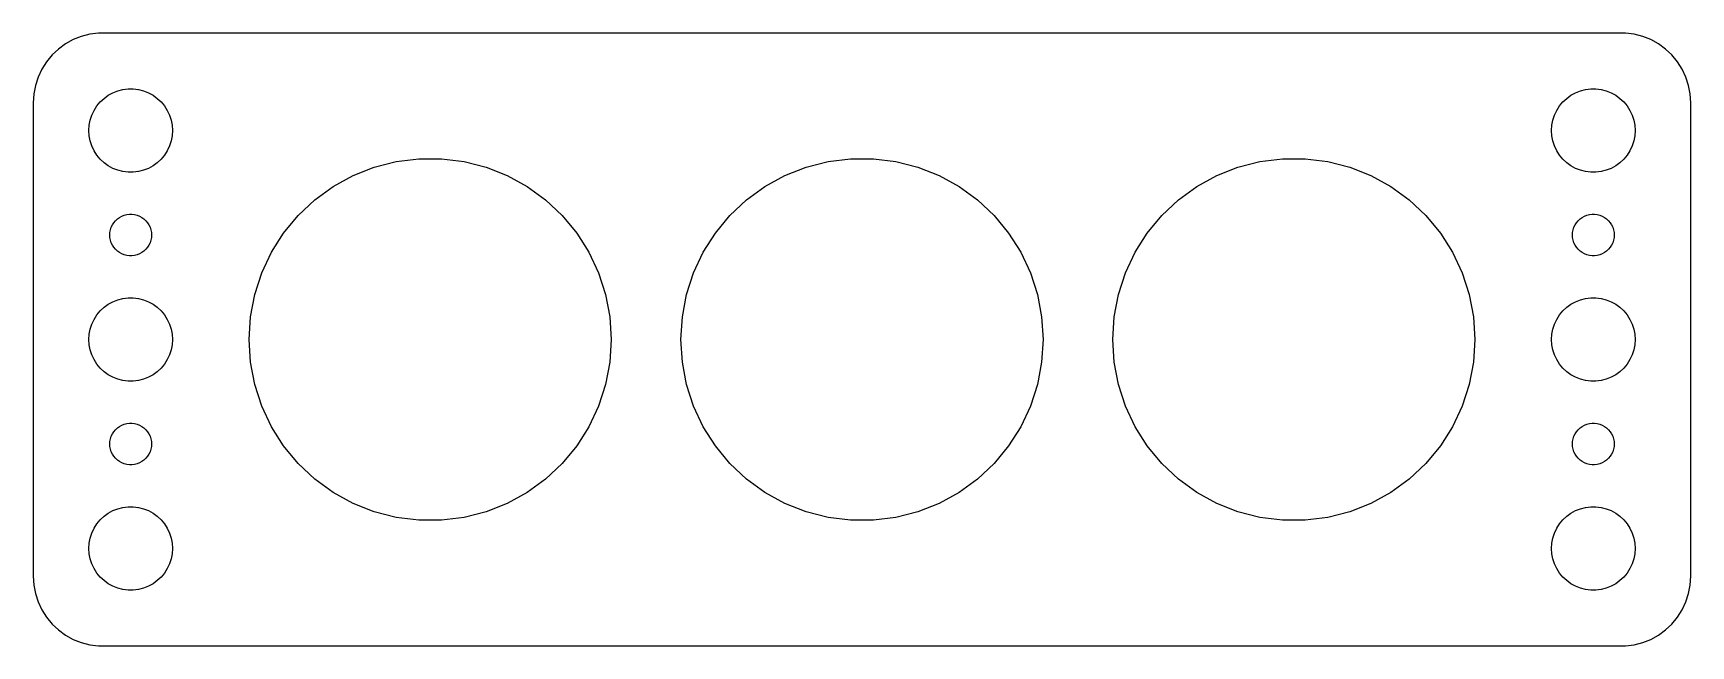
# Model space of a CAD drawing. Header units: metres. Extents: x -60 to 60, y 32 to 76.
import ezdxf

# ---------------------------------------------------------------- set-up
doc = ezdxf.new("R2010")
doc.units = ezdxf.units.M

msp = doc.modelspace()

# ---------------------------------------------------------------- linework, layer by layer
for p, q in [((-57.1791, 75.2216), (-57.6871, 74.8526)), ((-56.6289, 75.5241), (-57.1791, 75.2216)), ((-56.0451, 75.7553), (-56.6289, 75.5241)), ((-55.4369, 75.9114), (-56.0451, 75.7553)), ((-54.8139, 75.9901), (-55.4369, 75.9114)), ((54.8139, 75.9901), (-54.8139, 75.9901)), ((55.4369, 75.9114), (54.8139, 75.9901)), ((56.0451, 75.7553), (55.4369, 75.9114)), ((56.6289, 75.5241), (56.0451, 75.7553)), ((57.1791, 75.2216), (56.6289, 75.5241)), ((57.6871, 74.8526), (57.1791, 75.2216)), ((-58.5451, 73.9389), (-58.8815, 73.4088)), ((-58.1448, 74.4227), (-58.5451, 73.9389)), ((-57.6871, 74.8526), (-58.1448, 74.4227)), ((58.1448, 74.4227), (57.6871, 74.8526)), ((58.5451, 73.9389), (58.1448, 74.4227)), ((58.8815, 73.4088), (58.5451, 73.9389)), ((-59.1489, 72.8406), (-59.3429, 72.2434)), ((-58.8815, 73.4088), (-59.1489, 72.8406)), ((59.1489, 72.8406), (58.8815, 73.4088)), ((59.3429, 72.2434), (59.1489, 72.8406)), ((-59.4606, 71.6267), (-59.5, 71)), ((-59.3429, 72.2434), (-59.4606, 71.6267)), ((-54.4123, 71.3115), (-54.1075, 71.533)), ((-54.1075, 71.533), (-53.7773, 71.7145)), ((-53.7773, 71.7145), (-53.427, 71.8532)), ((-53.427, 71.8532), (-53.0621, 71.9469)), ((-53.0621, 71.9469), (-52.6884, 71.9941)), ((-52.6884, 71.9941), (-52.3116, 71.9941)), ((-52.3116, 71.9941), (-51.9379, 71.9469)), ((-51.9379, 71.9469), (-51.5729, 71.8532)), ((-51.5729, 71.8532), (-51.2227, 71.7145)), ((-51.2227, 71.7145), (-50.8925, 71.533)), ((-50.8925, 71.533), (-50.5877, 71.3115)), ((50.5877, 71.3115), (50.8925, 71.533)), ((50.8925, 71.533), (51.2227, 71.7145)), ((51.2227, 71.7145), (51.5729, 71.8532)), ((51.5729, 71.8532), (51.9379, 71.9469)), ((51.9379, 71.9469), (52.3116, 71.9941)), ((52.3116, 71.9941), (52.6884, 71.9941)), ((52.6884, 71.9941), (53.0621, 71.9469)), ((53.0621, 71.9469), (53.427, 71.8532)), ((53.427, 71.8532), (53.7773, 71.7145)), ((53.7773, 71.7145), (54.1075, 71.533)), ((54.1075, 71.533), (54.4123, 71.3115)), ((59.4606, 71.6267), (59.3429, 72.2434)), ((59.5, 71), (59.4606, 71.6267)), ((-59.5, 71), (-59.5, 37)), ((-55.2893, 70.1044), (-55.1289, 70.4453)), ((-55.1289, 70.4453), (-54.927, 70.7634)), ((-54.927, 70.7634), (-54.6869, 71.0536)), ((-54.6869, 71.0536), (-54.4123, 71.3115)), ((-50.5877, 71.3115), (-50.3131, 71.0536)), ((-50.3131, 71.0536), (-50.0729, 70.7634)), ((-50.0729, 70.7634), (-49.8711, 70.4453)), ((-49.8711, 70.4453), (-49.7107, 70.1044)), ((49.7107, 70.1044), (49.8711, 70.4453)), ((49.8711, 70.4453), (50.0729, 70.7634)), ((50.0729, 70.7634), (50.3131, 71.0536)), ((50.3131, 71.0536), (50.5877, 71.3115)), ((54.4123, 71.3115), (54.6869, 71.0536)), ((54.6869, 71.0536), (54.927, 70.7634)), ((54.927, 70.7634), (55.1289, 70.4453)), ((55.1289, 70.4453), (55.2893, 70.1044)), ((59.5, 37), (59.5, 71)), ((-55.5, 69), (-55.4763, 69.376)), ((-55.4763, 69.376), (-55.4057, 69.7461)), ((-55.4057, 69.7461), (-55.2893, 70.1044)), ((-49.7107, 70.1044), (-49.5942, 69.7461)), ((-49.5942, 69.7461), (-49.5237, 69.376)), ((-49.5237, 69.376), (-49.5, 69)), ((49.5, 69), (49.5237, 69.376)), ((49.5237, 69.376), (49.5942, 69.7461)), ((49.5942, 69.7461), (49.7107, 70.1044)), ((55.2893, 70.1044), (55.4057, 69.7461)), ((55.4057, 69.7461), (55.4763, 69.376)), ((55.4763, 69.376), (55.5, 69)), ((-55.4763, 68.624), (-55.5, 69)), ((-55.4057, 68.2539), (-55.4763, 68.624)), ((-55.2893, 67.8956), (-55.4057, 68.2539)), ((-55.1289, 67.5547), (-55.2893, 67.8956)), ((-49.7107, 67.8956), (-49.8711, 67.5547)), ((-49.5942, 68.2539), (-49.7107, 67.8956)), ((-49.5237, 68.624), (-49.5942, 68.2539)), ((-49.5, 69), (-49.5237, 68.624)), ((49.5237, 68.624), (49.5, 69)), ((49.5942, 68.2539), (49.5237, 68.624)), ((49.7107, 67.8956), (49.5942, 68.2539)), ((49.8711, 67.5547), (49.7107, 67.8956)), ((55.2893, 67.8956), (55.1289, 67.5547)), ((55.4057, 68.2539), (55.2893, 67.8956)), ((55.4763, 68.624), (55.4057, 68.2539)), ((55.5, 69), (55.4763, 68.624)), ((-54.927, 67.2366), (-55.1289, 67.5547)), ((-54.6869, 66.9464), (-54.927, 67.2366)), ((-54.4123, 66.6884), (-54.6869, 66.9464)), ((-54.1075, 66.467), (-54.4123, 66.6884)), ((-50.5877, 66.6884), (-50.8925, 66.467)), ((-50.3131, 66.9464), (-50.5877, 66.6884)), ((-50.0729, 67.2366), (-50.3131, 66.9464)), ((-49.8711, 67.5547), (-50.0729, 67.2366)), ((-35.0172, 66.3637), (-33.436, 66.7697)), ((-33.436, 66.7697), (-31.8163, 66.9743)), ((-31.8163, 66.9743), (-30.1837, 66.9743)), ((-30.1837, 66.9743), (-28.564, 66.7697)), ((-28.564, 66.7697), (-26.9828, 66.3637)), ((-4.0172, 66.3637), (-2.4359, 66.7697)), ((-2.4359, 66.7697), (-0.8163, 66.9743)), ((-0.8163, 66.9743), (0.8163, 66.9743)), ((0.8163, 66.9743), (2.4359, 66.7697)), ((2.4359, 66.7697), (4.0172, 66.3637)), ((26.9828, 66.3637), (28.564, 66.7697)), ((28.564, 66.7697), (30.1837, 66.9743)), ((30.1837, 66.9743), (31.8163, 66.9743)), ((31.8163, 66.9743), (33.436, 66.7697)), ((33.436, 66.7697), (35.0172, 66.3637)), ((50.0729, 67.2366), (49.8711, 67.5547)), ((50.3131, 66.9464), (50.0729, 67.2366)), ((50.5877, 66.6884), (50.3131, 66.9464)), ((50.8925, 66.467), (50.5877, 66.6884)), ((54.4123, 66.6884), (54.1075, 66.467)), ((54.6869, 66.9464), (54.4123, 66.6884)), ((54.927, 67.2366), (54.6869, 66.9464)), ((55.1289, 67.5547), (54.927, 67.2366)), ((-53.7773, 66.2855), (-54.1075, 66.467)), ((-53.427, 66.1468), (-53.7773, 66.2855)), ((-53.0621, 66.0531), (-53.427, 66.1468)), ((-52.6884, 66.0059), (-53.0621, 66.0531)), ((-52.3116, 66.0059), (-52.6884, 66.0059)), ((-51.9379, 66.0531), (-52.3116, 66.0059)), ((-51.5729, 66.1468), (-51.9379, 66.0531)), ((-51.2227, 66.2855), (-51.5729, 66.1468)), ((-50.8925, 66.467), (-51.2227, 66.2855)), ((-37.9657, 64.9763), (-36.5351, 65.7627)), ((-36.5351, 65.7627), (-35.0172, 66.3637)), ((-26.9828, 66.3637), (-25.4649, 65.7627)), ((-25.4649, 65.7627), (-24.0342, 64.9763)), ((-6.9657, 64.9763), (-5.5351, 65.7627)), ((-5.5351, 65.7627), (-4.0172, 66.3637)), ((4.0172, 66.3637), (5.5351, 65.7627)), ((5.5351, 65.7627), (6.9657, 64.9763)), ((24.0342, 64.9763), (25.4649, 65.7627)), ((25.4649, 65.7627), (26.9828, 66.3637)), ((35.0172, 66.3637), (36.5351, 65.7627)), ((36.5351, 65.7627), (37.9657, 64.9763)), ((51.2227, 66.2855), (50.8925, 66.467)), ((51.5729, 66.1468), (51.2227, 66.2855)), ((51.9379, 66.0531), (51.5729, 66.1468)), ((52.3116, 66.0059), (51.9379, 66.0531)), ((52.6884, 66.0059), (52.3116, 66.0059)), ((53.0621, 66.0531), (52.6884, 66.0059)), ((53.427, 66.1468), (53.0621, 66.0531)), ((53.7773, 66.2855), (53.427, 66.1468)), ((54.1075, 66.467), (53.7773, 66.2855)), ((-39.2865, 64.0167), (-37.9657, 64.9763)), ((-24.0342, 64.9763), (-22.7135, 64.0167)), ((-8.2865, 64.0167), (-6.9657, 64.9763)), ((6.9657, 64.9763), (8.2865, 64.0167)), ((22.7135, 64.0167), (24.0342, 64.9763)), ((37.9657, 64.9763), (39.2865, 64.0167)), ((-40.4766, 62.8991), (-39.2865, 64.0167)), ((-22.7135, 64.0167), (-21.5234, 62.8991)), ((-9.4766, 62.8991), (-8.2865, 64.0167)), ((8.2865, 64.0167), (9.4766, 62.8991)), ((21.5234, 62.8991), (22.7135, 64.0167)), ((39.2865, 64.0167), (40.4766, 62.8991)), ((-53.9529, 61.873), (-53.8947, 62.0522)), ((-53.8947, 62.0522), (-53.8145, 62.2226)), ((-53.8145, 62.2226), (-53.7135, 62.3817)), ((-53.7135, 62.3817), (-53.5934, 62.5268)), ((-53.5934, 62.5268), (-53.4561, 62.6558)), ((-53.4561, 62.6558), (-53.3037, 62.7665)), ((-53.3037, 62.7665), (-53.1387, 62.8572)), ((-53.1387, 62.8572), (-52.9635, 62.9266)), ((-52.9635, 62.9266), (-52.7811, 62.9734)), ((-52.7811, 62.9734), (-52.5942, 62.997)), ((-52.5942, 62.997), (-52.4058, 62.997)), ((-52.4058, 62.997), (-52.2189, 62.9734)), ((-52.2189, 62.9734), (-52.0365, 62.9266)), ((-52.0365, 62.9266), (-51.8613, 62.8572)), ((-51.8613, 62.8572), (-51.6963, 62.7665)), ((-51.6963, 62.7665), (-51.5439, 62.6558)), ((-51.5439, 62.6558), (-51.4065, 62.5268)), ((-51.4065, 62.5268), (-51.2865, 62.3817)), ((-51.2865, 62.3817), (-51.1855, 62.2226)), ((-51.1855, 62.2226), (-51.1053, 62.0522)), ((-51.1053, 62.0522), (-51.0471, 61.873)), ((-41.5172, 61.6412), (-40.4766, 62.8991)), ((-21.5234, 62.8991), (-20.4828, 61.6412)), ((-10.5172, 61.6412), (-9.4766, 62.8991)), ((9.4766, 62.8991), (10.5172, 61.6412)), ((20.4828, 61.6412), (21.5234, 62.8991)), ((40.4766, 62.8991), (41.5172, 61.6412)), ((51.0471, 61.873), (51.1053, 62.0522)), ((51.1053, 62.0522), (51.1855, 62.2226)), ((51.1855, 62.2226), (51.2865, 62.3817)), ((51.2865, 62.3817), (51.4065, 62.5268)), ((51.4065, 62.5268), (51.5439, 62.6558)), ((51.5439, 62.6558), (51.6963, 62.7665)), ((51.6963, 62.7665), (51.8613, 62.8572)), ((51.8613, 62.8572), (52.0365, 62.9266)), ((52.0365, 62.9266), (52.2189, 62.9734)), ((52.2189, 62.9734), (52.4058, 62.997)), ((52.4058, 62.997), (52.5942, 62.997)), ((52.5942, 62.997), (52.7811, 62.9734)), ((52.7811, 62.9734), (52.9635, 62.9266)), ((52.9635, 62.9266), (53.1387, 62.8572)), ((53.1387, 62.8572), (53.3037, 62.7665)), ((53.3037, 62.7665), (53.4561, 62.6558)), ((53.4561, 62.6558), (53.5934, 62.5268)), ((53.5934, 62.5268), (53.7135, 62.3817)), ((53.7135, 62.3817), (53.8145, 62.2226)), ((53.8145, 62.2226), (53.8947, 62.0522)), ((53.8947, 62.0522), (53.9529, 61.873)), ((-54, 61.5), (-53.9882, 61.688)), ((-53.9882, 61.312), (-54, 61.5)), ((-53.9882, 61.688), (-53.9529, 61.873)), ((-53.9529, 61.127), (-53.9882, 61.312)), ((-53.8947, 60.9478), (-53.9529, 61.127)), ((-53.8145, 60.7774), (-53.8947, 60.9478)), ((-53.7135, 60.6183), (-53.8145, 60.7774)), ((-51.1855, 60.7774), (-51.2865, 60.6183)), ((-51.1053, 60.9478), (-51.1855, 60.7774)), ((-51.0471, 61.127), (-51.1053, 60.9478)), ((-51.0471, 61.873), (-51.0118, 61.688)), ((-51.0118, 61.312), (-51.0471, 61.127)), ((-51.0118, 61.688), (-51, 61.5)), ((-51, 61.5), (-51.0118, 61.312)), ((-42.392, 60.2628), (-41.5172, 61.6412)), ((-20.4828, 61.6412), (-19.608, 60.2628)), ((-11.392, 60.2628), (-10.5172, 61.6412)), ((10.5172, 61.6412), (11.392, 60.2628)), ((19.608, 60.2628), (20.4828, 61.6412)), ((41.5172, 61.6412), (42.392, 60.2628)), ((51, 61.5), (51.0118, 61.688)), ((51.0118, 61.312), (51, 61.5)), ((51.0118, 61.688), (51.0471, 61.873)), ((51.0471, 61.127), (51.0118, 61.312)), ((51.1053, 60.9478), (51.0471, 61.127)), ((51.1855, 60.7774), (51.1053, 60.9478)), ((51.2865, 60.6183), (51.1855, 60.7774)), ((53.8145, 60.7774), (53.7135, 60.6183)), ((53.8947, 60.9478), (53.8145, 60.7774)), ((53.9529, 61.127), (53.8947, 60.9478)), ((53.9529, 61.873), (53.9882, 61.688)), ((53.9882, 61.312), (53.9529, 61.127)), ((53.9882, 61.688), (54, 61.5)), ((54, 61.5), (53.9882, 61.312)), ((-53.5934, 60.4732), (-53.7135, 60.6183)), ((-53.4561, 60.3442), (-53.5934, 60.4732)), ((-53.3037, 60.2335), (-53.4561, 60.3442)), ((-53.1387, 60.1427), (-53.3037, 60.2335)), ((-52.9635, 60.0734), (-53.1387, 60.1427)), ((-52.7811, 60.0266), (-52.9635, 60.0734)), ((-52.5942, 60.0029), (-52.7811, 60.0266)), ((-52.4058, 60.0029), (-52.5942, 60.0029)), ((-52.2189, 60.0266), (-52.4058, 60.0029)), ((-52.0365, 60.0734), (-52.2189, 60.0266)), ((-51.8613, 60.1427), (-52.0365, 60.0734)), ((-51.6963, 60.2335), (-51.8613, 60.1427)), ((-51.5439, 60.3442), (-51.6963, 60.2335)), ((-51.4065, 60.4732), (-51.5439, 60.3442)), ((-51.2865, 60.6183), (-51.4065, 60.4732)), ((-43.0871, 58.7856), (-42.392, 60.2628)), ((-19.608, 60.2628), (-18.9129, 58.7856)), ((-12.0871, 58.7856), (-11.392, 60.2628)), ((11.392, 60.2628), (12.0871, 58.7856)), ((18.9129, 58.7856), (19.608, 60.2628)), ((42.392, 60.2628), (43.0871, 58.7856)), ((51.4065, 60.4732), (51.2865, 60.6183)), ((51.5439, 60.3442), (51.4065, 60.4732)), ((51.6963, 60.2335), (51.5439, 60.3442)), ((51.8613, 60.1427), (51.6963, 60.2335)), ((52.0365, 60.0734), (51.8613, 60.1427)), ((52.2189, 60.0266), (52.0365, 60.0734)), ((52.4058, 60.0029), (52.2189, 60.0266)), ((52.5942, 60.0029), (52.4058, 60.0029)), ((52.7811, 60.0266), (52.5942, 60.0029)), ((52.9635, 60.0734), (52.7811, 60.0266)), ((53.1387, 60.1427), (52.9635, 60.0734)), ((53.3037, 60.2335), (53.1387, 60.1427)), ((53.4561, 60.3442), (53.3037, 60.2335)), ((53.5934, 60.4732), (53.4561, 60.3442)), ((53.7135, 60.6183), (53.5934, 60.4732)), ((-43.5916, 57.233), (-43.0871, 58.7856)), ((-18.9129, 58.7856), (-18.4084, 57.233)), ((-12.5916, 57.233), (-12.0871, 58.7856)), ((12.0871, 58.7856), (12.5916, 57.233)), ((18.4084, 57.233), (18.9129, 58.7856)), ((43.0871, 58.7856), (43.5916, 57.233)), ((-43.8975, 55.6293), (-43.5916, 57.233)), ((-18.4084, 57.233), (-18.1025, 55.6293)), ((-12.8975, 55.6293), (-12.5916, 57.233)), ((12.5916, 57.233), (12.8975, 55.6293)), ((18.1025, 55.6293), (18.4084, 57.233)), ((43.5916, 57.233), (43.8975, 55.6293)), ((-54.927, 55.7634), (-54.6869, 56.0536)), ((-54.6869, 56.0536), (-54.4123, 56.3115)), ((-54.4123, 56.3115), (-54.1075, 56.533)), ((-54.1075, 56.533), (-53.7773, 56.7145)), ((-53.7773, 56.7145), (-53.427, 56.8532)), ((-53.427, 56.8532), (-53.0621, 56.9469)), ((-53.0621, 56.9469), (-52.6884, 56.9941)), ((-52.6884, 56.9941), (-52.3116, 56.9941)), ((-52.3116, 56.9941), (-51.9379, 56.9469)), ((-51.9379, 56.9469), (-51.5729, 56.8532)), ((-51.5729, 56.8532), (-51.2227, 56.7145)), ((-51.2227, 56.7145), (-50.8925, 56.533)), ((-50.8925, 56.533), (-50.5877, 56.3115)), ((-50.5877, 56.3115), (-50.3131, 56.0536)), ((-50.3131, 56.0536), (-50.0729, 55.7634)), ((50.0729, 55.7634), (50.3131, 56.0536)), ((50.3131, 56.0536), (50.5877, 56.3115)), ((50.5877, 56.3115), (50.8925, 56.533)), ((50.8925, 56.533), (51.2227, 56.7145)), ((51.2227, 56.7145), (51.5729, 56.8532)), ((51.5729, 56.8532), (51.9379, 56.9469)), ((51.9379, 56.9469), (52.3116, 56.9941)), ((52.3116, 56.9941), (52.6884, 56.9941)), ((52.6884, 56.9941), (53.0621, 56.9469)), ((53.0621, 56.9469), (53.427, 56.8532)), ((53.427, 56.8532), (53.7773, 56.7145)), ((53.7773, 56.7145), (54.1075, 56.533)), ((54.1075, 56.533), (54.4123, 56.3115)), ((54.4123, 56.3115), (54.6869, 56.0536)), ((54.6869, 56.0536), (54.927, 55.7634)), ((-55.4763, 54.376), (-55.4057, 54.7461)), ((-55.4057, 54.7461), (-55.2893, 55.1044)), ((-55.2893, 55.1044), (-55.1289, 55.4453)), ((-55.1289, 55.4453), (-54.927, 55.7634)), ((-50.0729, 55.7634), (-49.8711, 55.4453)), ((-49.8711, 55.4453), (-49.7107, 55.1044)), ((-49.7107, 55.1044), (-49.5942, 54.7461)), ((-49.5942, 54.7461), (-49.5237, 54.376)), ((-44, 54), (-43.8975, 55.6293)), ((-18.1025, 55.6293), (-18, 54)), ((-13, 54), (-12.8975, 55.6293)), ((12.8975, 55.6293), (13, 54)), ((18, 54), (18.1025, 55.6293)), ((43.8975, 55.6293), (44, 54)), ((49.5237, 54.376), (49.5942, 54.7461)), ((49.5942, 54.7461), (49.7107, 55.1044)), ((49.7107, 55.1044), (49.8711, 55.4453)), ((49.8711, 55.4453), (50.0729, 55.7634)), ((54.927, 55.7634), (55.1289, 55.4453)), ((55.1289, 55.4453), (55.2893, 55.1044)), ((55.2893, 55.1044), (55.4057, 54.7461)), ((55.4057, 54.7461), (55.4763, 54.376)), ((-55.5, 54), (-55.4763, 54.376)), ((-55.4763, 53.624), (-55.5, 54)), ((-55.4057, 53.2539), (-55.4763, 53.624)), ((-49.5237, 53.624), (-49.5942, 53.2539)), ((-49.5237, 54.376), (-49.5, 54)), ((-49.5, 54), (-49.5237, 53.624)), ((-43.8975, 52.3707), (-44, 54)), ((-18, 54), (-18.1025, 52.3707)), ((-12.8975, 52.3707), (-13, 54)), ((13, 54), (12.8975, 52.3707)), ((18.1025, 52.3707), (18, 54)), ((44, 54), (43.8975, 52.3707)), ((49.5, 54), (49.5237, 54.376)), ((49.5237, 53.624), (49.5, 54)), ((49.5942, 53.2539), (49.5237, 53.624)), ((55.4763, 53.624), (55.4057, 53.2539)), ((55.4763, 54.376), (55.5, 54)), ((55.5, 54), (55.4763, 53.624)), ((-55.2893, 52.8956), (-55.4057, 53.2539)), ((-55.1289, 52.5547), (-55.2893, 52.8956)), ((-54.927, 52.2366), (-55.1289, 52.5547)), ((-49.8711, 52.5547), (-50.0729, 52.2366)), ((-49.7107, 52.8956), (-49.8711, 52.5547)), ((-49.5942, 53.2539), (-49.7107, 52.8956)), ((-43.5916, 50.767), (-43.8975, 52.3707)), ((-18.1025, 52.3707), (-18.4084, 50.767)), ((-12.5916, 50.767), (-12.8975, 52.3707)), ((12.8975, 52.3707), (12.5916, 50.767)), ((18.4084, 50.767), (18.1025, 52.3707)), ((43.8975, 52.3707), (43.5916, 50.767)), ((49.7107, 52.8956), (49.5942, 53.2539)), ((49.8711, 52.5547), (49.7107, 52.8956)), ((50.0729, 52.2366), (49.8711, 52.5547)), ((55.1289, 52.5547), (54.927, 52.2366)), ((55.2893, 52.8956), (55.1289, 52.5547)), ((55.4057, 53.2539), (55.2893, 52.8956)), ((-54.6869, 51.9464), (-54.927, 52.2366)), ((-54.4123, 51.6885), (-54.6869, 51.9464)), ((-54.1075, 51.467), (-54.4123, 51.6885)), ((-53.7773, 51.2855), (-54.1075, 51.467)), ((-53.427, 51.1468), (-53.7773, 51.2855)), ((-51.2227, 51.2855), (-51.5729, 51.1468)), ((-50.8925, 51.467), (-51.2227, 51.2855)), ((-50.5877, 51.6885), (-50.8925, 51.467)), ((-50.3131, 51.9464), (-50.5877, 51.6885)), ((-50.0729, 52.2366), (-50.3131, 51.9464)), ((50.3131, 51.9464), (50.0729, 52.2366)), ((50.5877, 51.6885), (50.3131, 51.9464)), ((50.8925, 51.467), (50.5877, 51.6885)), ((51.2227, 51.2855), (50.8925, 51.467)), ((51.5729, 51.1468), (51.2227, 51.2855)), ((53.7773, 51.2855), (53.427, 51.1468)), ((54.1075, 51.467), (53.7773, 51.2855)), ((54.4123, 51.6885), (54.1075, 51.467)), ((54.6869, 51.9464), (54.4123, 51.6885)), ((54.927, 52.2366), (54.6869, 51.9464)), ((-53.0621, 51.0531), (-53.427, 51.1468)), ((-52.6884, 51.0059), (-53.0621, 51.0531)), ((-52.3116, 51.0059), (-52.6884, 51.0059)), ((-51.9379, 51.0531), (-52.3116, 51.0059)), ((-51.5729, 51.1468), (-51.9379, 51.0531)), ((-43.0871, 49.2144), (-43.5916, 50.767)), ((-18.4084, 50.767), (-18.9129, 49.2144)), ((-12.0871, 49.2144), (-12.5916, 50.767)), ((12.5916, 50.767), (12.0871, 49.2144)), ((18.9129, 49.2144), (18.4084, 50.767)), ((43.5916, 50.767), (43.0871, 49.2144)), ((51.9379, 51.0531), (51.5729, 51.1468)), ((52.3116, 51.0059), (51.9379, 51.0531)), ((52.6884, 51.0059), (52.3116, 51.0059)), ((53.0621, 51.0531), (52.6884, 51.0059)), ((53.427, 51.1468), (53.0621, 51.0531)), ((-42.392, 47.7372), (-43.0871, 49.2144)), ((-18.9129, 49.2144), (-19.608, 47.7372)), ((-11.392, 47.7372), (-12.0871, 49.2144)), ((12.0871, 49.2144), (11.392, 47.7372)), ((19.608, 47.7372), (18.9129, 49.2144)), ((43.0871, 49.2144), (42.392, 47.7372)), ((-53.5934, 47.5268), (-53.4561, 47.6558)), ((-53.4561, 47.6558), (-53.3037, 47.7665)), ((-53.3037, 47.7665), (-53.1387, 47.8573)), ((-53.1387, 47.8573), (-52.9635, 47.9266)), ((-52.9635, 47.9266), (-52.7811, 47.9734)), ((-52.7811, 47.9734), (-52.5942, 47.9971)), ((-52.5942, 47.9971), (-52.4058, 47.9971)), ((-52.4058, 47.9971), (-52.2189, 47.9734)), ((-52.2189, 47.9734), (-52.0365, 47.9266)), ((-52.0365, 47.9266), (-51.8613, 47.8573)), ((-51.8613, 47.8573), (-51.6963, 47.7665)), ((-51.6963, 47.7665), (-51.5439, 47.6558)), ((-51.5439, 47.6558), (-51.4065, 47.5268)), ((-41.5172, 46.3588), (-42.392, 47.7372)), ((-19.608, 47.7372), (-20.4828, 46.3588)), ((-10.5172, 46.3588), (-11.392, 47.7372)), ((11.392, 47.7372), (10.5172, 46.3588)), ((20.4828, 46.3588), (19.608, 47.7372)), ((42.392, 47.7372), (41.5172, 46.3588)), ((51.4065, 47.5268), (51.5439, 47.6558)), ((51.5439, 47.6558), (51.6963, 47.7665)), ((51.6963, 47.7665), (51.8613, 47.8573)), ((51.8613, 47.8573), (52.0365, 47.9266)), ((52.0365, 47.9266), (52.2189, 47.9734)), ((52.2189, 47.9734), (52.4058, 47.9971)), ((52.4058, 47.9971), (52.5942, 47.9971)), ((52.5942, 47.9971), (52.7811, 47.9734)), ((52.7811, 47.9734), (52.9635, 47.9266)), ((52.9635, 47.9266), (53.1387, 47.8573)), ((53.1387, 47.8573), (53.3037, 47.7665)), ((53.3037, 47.7665), (53.4561, 47.6558)), ((53.4561, 47.6558), (53.5934, 47.5268)), ((-54, 46.5), (-53.9882, 46.688)), ((-53.9882, 46.312), (-54, 46.5)), ((-53.9882, 46.688), (-53.9529, 46.873)), ((-53.9529, 46.873), (-53.8947, 47.0522)), ((-53.8947, 47.0522), (-53.8145, 47.2226)), ((-53.8145, 47.2226), (-53.7135, 47.3817)), ((-53.7135, 47.3817), (-53.5934, 47.5268)), ((-51.4065, 47.5268), (-51.2865, 47.3817)), ((-51.2865, 47.3817), (-51.1855, 47.2226)), ((-51.1855, 47.2226), (-51.1053, 47.0522)), ((-51.1053, 47.0522), (-51.0471, 46.873)), ((-51.0471, 46.873), (-51.0118, 46.688)), ((-51.0118, 46.688), (-51, 46.5)), ((-51, 46.5), (-51.0118, 46.312)), ((51, 46.5), (51.0118, 46.688)), ((51.0118, 46.312), (51, 46.5)), ((51.0118, 46.688), (51.0471, 46.873)), ((51.0471, 46.873), (51.1053, 47.0522)), ((51.1053, 47.0522), (51.1855, 47.2226)), ((51.1855, 47.2226), (51.2865, 47.3817)), ((51.2865, 47.3817), (51.4065, 47.5268)), ((53.5934, 47.5268), (53.7135, 47.3817)), ((53.7135, 47.3817), (53.8145, 47.2226)), ((53.8145, 47.2226), (53.8947, 47.0522)), ((53.8947, 47.0522), (53.9529, 46.873)), ((53.9529, 46.873), (53.9882, 46.688)), ((53.9882, 46.688), (54, 46.5)), ((54, 46.5), (53.9882, 46.312)), ((-53.9529, 46.127), (-53.9882, 46.312)), ((-53.8947, 45.9478), (-53.9529, 46.127)), ((-53.8145, 45.7774), (-53.8947, 45.9478)), ((-53.7135, 45.6183), (-53.8145, 45.7774)), ((-53.5934, 45.4732), (-53.7135, 45.6183)), ((-53.4561, 45.3442), (-53.5934, 45.4732)), ((-53.3037, 45.2335), (-53.4561, 45.3442)), ((-53.1387, 45.1428), (-53.3037, 45.2335)), ((-51.6963, 45.2335), (-51.8613, 45.1428)), ((-51.5439, 45.3442), (-51.6963, 45.2335)), ((-51.4065, 45.4732), (-51.5439, 45.3442)), ((-51.2865, 45.6183), (-51.4065, 45.4732)), ((-51.1855, 45.7774), (-51.2865, 45.6183)), ((-51.1053, 45.9478), (-51.1855, 45.7774)), ((-51.0471, 46.127), (-51.1053, 45.9478)), ((-51.0118, 46.312), (-51.0471, 46.127)), ((-40.4766, 45.1009), (-41.5172, 46.3588)), ((-20.4828, 46.3588), (-21.5234, 45.1009)), ((-9.4766, 45.1009), (-10.5172, 46.3588)), ((10.5172, 46.3588), (9.4766, 45.1009)), ((21.5234, 45.1009), (20.4828, 46.3588)), ((41.5172, 46.3588), (40.4766, 45.1009)), ((51.0471, 46.127), (51.0118, 46.312)), ((51.1053, 45.9478), (51.0471, 46.127)), ((51.1855, 45.7774), (51.1053, 45.9478)), ((51.2865, 45.6183), (51.1855, 45.7774)), ((51.4065, 45.4732), (51.2865, 45.6183)), ((51.5439, 45.3442), (51.4065, 45.4732)), ((51.6963, 45.2335), (51.5439, 45.3442)), ((51.8613, 45.1428), (51.6963, 45.2335)), ((53.3037, 45.2335), (53.1387, 45.1428)), ((53.4561, 45.3442), (53.3037, 45.2335)), ((53.5934, 45.4732), (53.4561, 45.3442)), ((53.7135, 45.6183), (53.5934, 45.4732)), ((53.8145, 45.7774), (53.7135, 45.6183)), ((53.8947, 45.9478), (53.8145, 45.7774)), ((53.9529, 46.127), (53.8947, 45.9478)), ((53.9882, 46.312), (53.9529, 46.127)), ((-52.9635, 45.0734), (-53.1387, 45.1428)), ((-52.7811, 45.0266), (-52.9635, 45.0734)), ((-52.5942, 45.003), (-52.7811, 45.0266)), ((-52.4058, 45.003), (-52.5942, 45.003)), ((-52.2189, 45.0266), (-52.4058, 45.003)), ((-52.0365, 45.0734), (-52.2189, 45.0266)), ((-51.8613, 45.1428), (-52.0365, 45.0734)), ((-39.2865, 43.9833), (-40.4766, 45.1009)), ((-21.5234, 45.1009), (-22.7135, 43.9833)), ((-8.2865, 43.9833), (-9.4766, 45.1009)), ((9.4766, 45.1009), (8.2865, 43.9833)), ((22.7135, 43.9833), (21.5234, 45.1009)), ((40.4766, 45.1009), (39.2865, 43.9833)), ((52.0365, 45.0734), (51.8613, 45.1428)), ((52.2189, 45.0266), (52.0365, 45.0734)), ((52.4058, 45.003), (52.2189, 45.0266)), ((52.5942, 45.003), (52.4058, 45.003)), ((52.7811, 45.0266), (52.5942, 45.003)), ((52.9635, 45.0734), (52.7811, 45.0266)), ((53.1387, 45.1428), (52.9635, 45.0734)), ((-37.9657, 43.0237), (-39.2865, 43.9833)), ((-36.5351, 42.2373), (-37.9657, 43.0237)), ((-24.0342, 43.0237), (-25.4649, 42.2373)), ((-22.7135, 43.9833), (-24.0342, 43.0237)), ((-6.9657, 43.0237), (-8.2865, 43.9833)), ((-5.5351, 42.2373), (-6.9657, 43.0237)), ((6.9657, 43.0237), (5.5351, 42.2373)), ((8.2865, 43.9833), (6.9657, 43.0237)), ((24.0342, 43.0237), (22.7135, 43.9833)), ((25.4649, 42.2373), (24.0342, 43.0237)), ((37.9657, 43.0237), (36.5351, 42.2373)), ((39.2865, 43.9833), (37.9657, 43.0237)), ((-54.1075, 41.533), (-53.7773, 41.7145)), ((-53.7773, 41.7145), (-53.427, 41.8532)), ((-53.427, 41.8532), (-53.0621, 41.9469)), ((-53.0621, 41.9469), (-52.6884, 41.9941)), ((-52.6884, 41.9941), (-52.3116, 41.9941)), ((-52.3116, 41.9941), (-51.9379, 41.9469)), ((-51.9379, 41.9469), (-51.5729, 41.8532)), ((-51.5729, 41.8532), (-51.2227, 41.7145)), ((-51.2227, 41.7145), (-50.8925, 41.533)), ((-35.0172, 41.6363), (-36.5351, 42.2373)), ((-25.4649, 42.2373), (-26.9828, 41.6363)), ((-4.0172, 41.6363), (-5.5351, 42.2373)), ((5.5351, 42.2373), (4.0172, 41.6363)), ((26.9828, 41.6363), (25.4649, 42.2373)), ((36.5351, 42.2373), (35.0172, 41.6363)), ((50.8925, 41.533), (51.2227, 41.7145)), ((51.2227, 41.7145), (51.5729, 41.8532)), ((51.5729, 41.8532), (51.9379, 41.9469)), ((51.9379, 41.9469), (52.3116, 41.9941)), ((52.3116, 41.9941), (52.6884, 41.9941)), ((52.6884, 41.9941), (53.0621, 41.9469)), ((53.0621, 41.9469), (53.427, 41.8532)), ((53.427, 41.8532), (53.7773, 41.7145)), ((53.7773, 41.7145), (54.1075, 41.533)), ((-55.1289, 40.4453), (-54.927, 40.7634)), ((-54.927, 40.7634), (-54.6869, 41.0536)), ((-54.6869, 41.0536), (-54.4123, 41.3116)), ((-54.4123, 41.3116), (-54.1075, 41.533)), ((-50.8925, 41.533), (-50.5877, 41.3116)), ((-50.5877, 41.3116), (-50.3131, 41.0536)), ((-50.3131, 41.0536), (-50.0729, 40.7634)), ((-50.0729, 40.7634), (-49.8711, 40.4453)), ((-33.436, 41.2303), (-35.0172, 41.6363)), ((-31.8163, 41.0257), (-33.436, 41.2303)), ((-30.1837, 41.0257), (-31.8163, 41.0257)), ((-28.564, 41.2303), (-30.1837, 41.0257)), ((-26.9828, 41.6363), (-28.564, 41.2303)), ((-2.4359, 41.2303), (-4.0172, 41.6363)), ((-0.8163, 41.0257), (-2.4359, 41.2303)), ((0.8163, 41.0257), (-0.8163, 41.0257)), ((2.4359, 41.2303), (0.8163, 41.0257)), ((4.0172, 41.6363), (2.4359, 41.2303)), ((28.564, 41.2303), (26.9828, 41.6363)), ((30.1837, 41.0257), (28.564, 41.2303)), ((31.8163, 41.0257), (30.1837, 41.0257)), ((33.436, 41.2303), (31.8163, 41.0257)), ((35.0172, 41.6363), (33.436, 41.2303)), ((49.8711, 40.4453), (50.0729, 40.7634)), ((50.0729, 40.7634), (50.3131, 41.0536)), ((50.3131, 41.0536), (50.5877, 41.3116)), ((50.5877, 41.3116), (50.8925, 41.533)), ((54.1075, 41.533), (54.4123, 41.3116)), ((54.4123, 41.3116), (54.6869, 41.0536)), ((54.6869, 41.0536), (54.927, 40.7634)), ((54.927, 40.7634), (55.1289, 40.4453)), ((-55.5, 39), (-55.4763, 39.376)), ((-55.4763, 39.376), (-55.4057, 39.7461)), ((-55.4057, 39.7461), (-55.2893, 40.1044)), ((-55.2893, 40.1044), (-55.1289, 40.4453)), ((-49.8711, 40.4453), (-49.7107, 40.1044)), ((-49.7107, 40.1044), (-49.5942, 39.7461)), ((-49.5942, 39.7461), (-49.5237, 39.376)), ((-49.5237, 39.376), (-49.5, 39)), ((49.5, 39), (49.5237, 39.376)), ((49.5237, 39.376), (49.5942, 39.7461)), ((49.5942, 39.7461), (49.7107, 40.1044)), ((49.7107, 40.1044), (49.8711, 40.4453)), ((55.1289, 40.4453), (55.2893, 40.1044)), ((55.2893, 40.1044), (55.4057, 39.7461)), ((55.4057, 39.7461), (55.4763, 39.376)), ((55.4763, 39.376), (55.5, 39)), ((-55.4763, 38.624), (-55.5, 39)), ((-55.4057, 38.2539), (-55.4763, 38.624)), ((-55.2893, 37.8956), (-55.4057, 38.2539)), ((-49.5942, 38.2539), (-49.7107, 37.8956)), ((-49.5237, 38.624), (-49.5942, 38.2539)), ((-49.5, 39), (-49.5237, 38.624)), ((49.5237, 38.624), (49.5, 39)), ((49.5942, 38.2539), (49.5237, 38.624)), ((49.7107, 37.8956), (49.5942, 38.2539)), ((55.4057, 38.2539), (55.2893, 37.8956)), ((55.4763, 38.624), (55.4057, 38.2539)), ((55.5, 39), (55.4763, 38.624)), ((-59.5, 37), (-59.4606, 36.3733)), ((-55.1289, 37.5547), (-55.2893, 37.8956)), ((-54.927, 37.2366), (-55.1289, 37.5547)), ((-54.6869, 36.9464), (-54.927, 37.2366)), ((-54.4123, 36.6885), (-54.6869, 36.9464)), ((-50.3131, 36.9464), (-50.5877, 36.6885)), ((-50.0729, 37.2366), (-50.3131, 36.9464)), ((-49.8711, 37.5547), (-50.0729, 37.2366)), ((-49.7107, 37.8956), (-49.8711, 37.5547)), ((49.8711, 37.5547), (49.7107, 37.8956)), ((50.0729, 37.2366), (49.8711, 37.5547)), ((50.3131, 36.9464), (50.0729, 37.2366)), ((50.5877, 36.6885), (50.3131, 36.9464)), ((54.6869, 36.9464), (54.4123, 36.6885)), ((54.927, 37.2366), (54.6869, 36.9464)), ((55.1289, 37.5547), (54.927, 37.2366)), ((55.2893, 37.8956), (55.1289, 37.5547)), ((59.4606, 36.3733), (59.5, 37)), ((-59.4606, 36.3733), (-59.3429, 35.7566)), ((-59.3429, 35.7566), (-59.1489, 35.1594)), ((-54.1075, 36.467), (-54.4123, 36.6885)), ((-53.7773, 36.2855), (-54.1075, 36.467)), ((-53.427, 36.1468), (-53.7773, 36.2855)), ((-53.0621, 36.0531), (-53.427, 36.1468)), ((-52.6884, 36.0059), (-53.0621, 36.0531)), ((-52.3116, 36.0059), (-52.6884, 36.0059)), ((-51.9379, 36.0531), (-52.3116, 36.0059)), ((-51.5729, 36.1468), (-51.9379, 36.0531)), ((-51.2227, 36.2855), (-51.5729, 36.1468)), ((-50.8925, 36.467), (-51.2227, 36.2855)), ((-50.5877, 36.6885), (-50.8925, 36.467)), ((50.8925, 36.467), (50.5877, 36.6885)), ((51.2227, 36.2855), (50.8925, 36.467)), ((51.5729, 36.1468), (51.2227, 36.2855)), ((51.9379, 36.0531), (51.5729, 36.1468)), ((52.3116, 36.0059), (51.9379, 36.0531)), ((52.6884, 36.0059), (52.3116, 36.0059)), ((53.0621, 36.0531), (52.6884, 36.0059)), ((53.427, 36.1468), (53.0621, 36.0531)), ((53.7773, 36.2855), (53.427, 36.1468)), ((54.1075, 36.467), (53.7773, 36.2855)), ((54.4123, 36.6885), (54.1075, 36.467)), ((59.1489, 35.1594), (59.3429, 35.7566)), ((59.3429, 35.7566), (59.4606, 36.3733)), ((-59.1489, 35.1594), (-58.8815, 34.5912)), ((-58.8815, 34.5912), (-58.5451, 34.0611)), ((58.5451, 34.0611), (58.8815, 34.5912)), ((58.8815, 34.5912), (59.1489, 35.1594)), ((-58.5451, 34.0611), (-58.1448, 33.5773)), ((-58.1448, 33.5773), (-57.6871, 33.1474)), ((57.6871, 33.1474), (58.1448, 33.5773)), ((58.1448, 33.5773), (58.5451, 34.0611)), ((-57.6871, 33.1474), (-57.1791, 32.7784)), ((-57.1791, 32.7784), (-56.6289, 32.4759)), ((-56.6289, 32.4759), (-56.0451, 32.2447)), ((-56.0451, 32.2447), (-55.4369, 32.0886)), ((55.4369, 32.0886), (56.0451, 32.2447)), ((56.0451, 32.2447), (56.6289, 32.4759)), ((56.6289, 32.4759), (57.1791, 32.7784)), ((57.1791, 32.7784), (57.6871, 33.1474)), ((-55.4369, 32.0886), (-54.8139, 32.0099)), ((-54.8139, 32.0099), (54.8139, 32.0099)), ((54.8139, 32.0099), (55.4369, 32.0886))]:
    msp.add_line(p, q)

doc.saveas('drawing.dxf')
